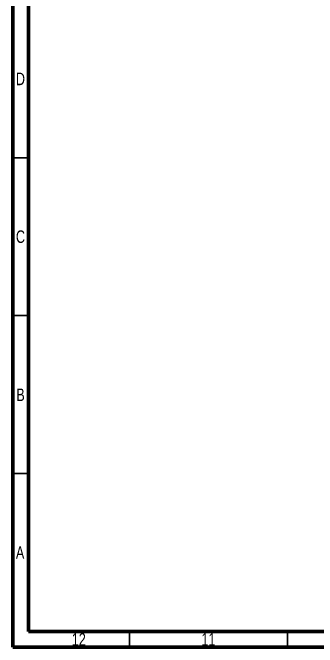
# Model space of a CAD drawing. Header units: millimetres. Extents: x 0.015 to 0.589, y 0.005 to 0.415.
# Drawn here: x 0.015 to 0.1114, y 0.005 to 0.2059 of the extents above; entities that cross this region are included whole.
import ezdxf

# ---------------------------------------------------------------- set-up
doc = ezdxf.new("R2010")
doc.units = ezdxf.units.MM
doc.styles.add('SLDTEXTSTYLE0', font='TXT', dxfattribs={"width": 0.75})

msp = doc.modelspace()

# ---------------------------------------------------------------- linework, layer by layer
at = {"color": 7, "linetype": 'Continuous', "lineweight": 70}
for p, q in [((0.015, 0.005000000000000001), (0.015, 0.415)), ((0.02, 0.01), (0.02, 0.41)), ((0.584, 0.01), (0.02, 0.01)), ((0.589, 0.005000000000000001), (0.015, 0.005000000000000001))]:
    msp.add_line(p, q, dxfattribs=at)
at = {"color": 7, "linetype": 'Continuous', "lineweight": 35}
for p, q in [((0.02, 0.16), (0.015, 0.16)), ((0.02, 0.11), (0.015, 0.11)), ((0.02, 0.05999999999999997), (0.015, 0.05999999999999997)), ((0.05199999999999999, 0.01), (0.05199999999999999, 0.005000000000000001)), ((0.102, 0.01), (0.102, 0.005000000000000001))]:
    msp.add_line(p, q, dxfattribs=at)

# ---------------------------------------------------------------- texts
at = {"color": 7, "linetype": 'Continuous', "lineweight": 0, "char_height": 0.003968749999999999, "attachment_point": 2, "style": 'SLDTEXTSTYLE0'}
for s, insert in [('D', (0.01745268728211522, 0.1869246592771368)), ('C', (0.01745865890197456, 0.1369810290629316)), ('B', (0.01747060182411224, 0.08692465927713675)), ('A', (0.01733968814276159, 0.03698102906293157)), ('12', (0.03592007389292121, 0.009481029062931589)), ('11', (0.07692007389292119, 0.009481029062931589))]:
    msp.add_mtext(s, dxfattribs=dict(at, insert=insert))

doc.saveas('drawing.dxf')
